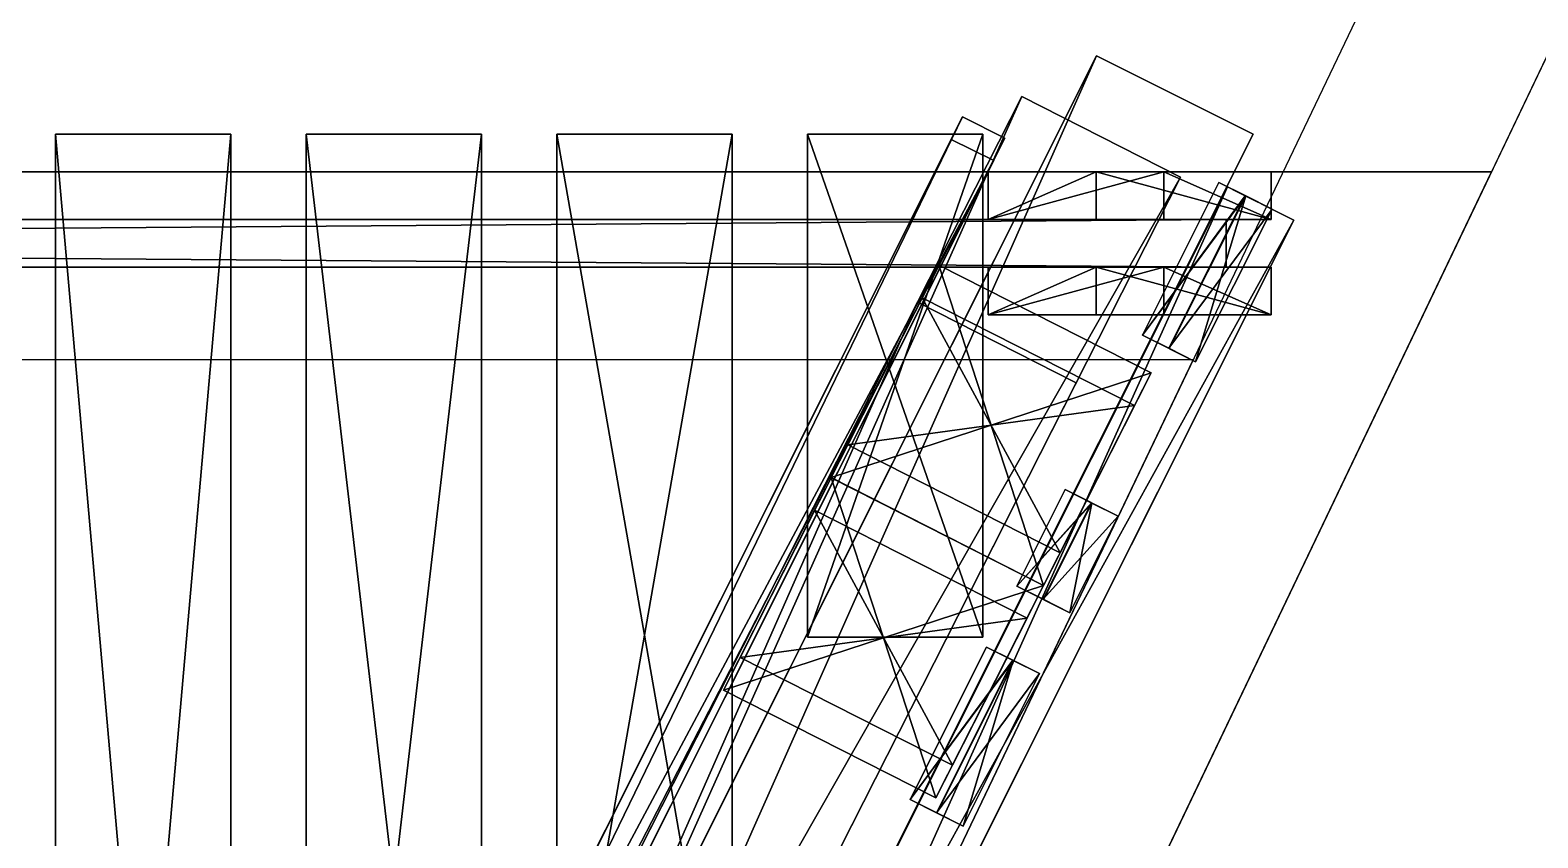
# Model space of a CAD drawing. Extents: x -1989 to 1557, y -2316 to 1157.
# Drawn here: x 357.2 to 477.5, y -1166.9 to -1102.5 of the extents above; entities that cross this region are included whole.
import ezdxf

# ---------------------------------------------------------------- set-up
doc = ezdxf.new("R2010")
doc.units = 0
doc.layers.get('0').update_dxf_attribs({"color": 13, "linetype": 'CONTINUOUS'})
for name, color, linetype in [('HELP', 7, 'CONTINUOUS'), ('RED_DUST_1', 12, 'CONTINUOUS'), ('SITE', 250, 'CONTINUOUS')]:
    doc.layers.add(name, color=color, linetype=linetype)

# ---------------------------------------------------------------- blocks, each defined once
blk = doc.blocks.new('COMPONENT_1')
for p, q in [((0, -12), (0, 258.82)), ((0, 258.82), (14, 258.82)), ((0, -12, 2.7), (0, 258.82, 2.7)), ((0, 258.82), (0, 258.82, 2.7)), ((0, 258.82, 2.7), (14, 258.82, 2.7)), ((14, 258.82), (14, -12)), ((14, 258.82), (14, 258.82, 2.7)), ((14, 258.82, 2.7), (14, -12, 2.7)), ((14, -12), (0, -12)), ((14, -12, 2.7), (0, -12, 2.7)), ((0, -12), (0, -12, 2.7)), ((14, -12), (14, -12, 2.7))]:
    blk.add_line(p, q)
mesh = blk.add_polyface()
corners = [(14, 258.82), (0, -12), (0, 258.82), (14, -12)]
mesh.append_faces([[corners[k] for k in face] for face in [(0, 1, 2), (1, 0, 3)]], dxfattribs={"vtx0": -1})
mesh = blk.add_polyface()
corners = [(0, 258.82, 2.7), (0, -12), (0, -12, 2.7), (0, 258.82)]
mesh.append_faces([[corners[k] for k in face] for face in [(0, 1, 2), (1, 0, 3)]], dxfattribs={"vtx0": -1})
at = {"color": 250}
mesh = blk.add_polyface(dxfattribs=at)
corners = [(14, -12, 2.7), (0, 258.82, 2.7), (0, -12, 2.7), (14, 258.82, 2.7)]
mesh.append_faces([[corners[k] for k in face] for face in [(0, 1, 2), (1, 0, 3)]], dxfattribs={"vtx0": -1, "color": 250})
mesh = blk.add_polyface()
corners = [(0, 258.82, 2.7), (14, 258.82), (0, 258.82), (14, 258.82, 2.7)]
mesh.append_faces([[corners[k] for k in face] for face in [(0, 1, 2), (1, 0, 3)]], dxfattribs={"vtx0": -1})
mesh = blk.add_polyface()
corners = [(14, 258.82), (14, -12, 2.7), (14, -12), (14, 258.82, 2.7)]
mesh.append_faces([[corners[k] for k in face] for face in [(0, 1, 2), (1, 0, 3)]], dxfattribs={"vtx0": -1})
mesh = blk.add_polyface()
corners = [(14, -12, 2.7), (0, -12), (14, -12), (0, -12, 2.7)]
mesh.append_faces([[corners[k] for k in face] for face in [(0, 1, 2), (1, 0, 3)]], dxfattribs={"vtx0": -1})
blk = doc.blocks.new('GROUP_16')
for p, q in [((145.55, 260), (21.2, 0)), ((21.2, 0), (570, 0))]:
    blk.add_line(p, q)
mesh = blk.add_polyface()
corners = [(145.55, 260), (570, 0), (21.2, 0), (570, 260)]
mesh.append_faces([[corners[k] for k in face] for face in [(0, 1, 2), (1, 0, 3)]], dxfattribs={"vtx0": -1})
blk = doc.blocks.new('GROUP_4')
for p, q in [((19, 19, -9), (0, 19, -9)), ((0, 19, -9), (0, 19, 10)), ((19, 19, 10), (0, 19, 10)), ((0, 19, -9), (0, 0, -9)), ((0, 19, 10), (0, 0, 10)), ((19, 19, -9), (19, 19, 10)), ((19, 0, -9), (19, 19, -9)), ((19, 0, 10), (19, 19, 10)), ((0, 16.08, 7.08), (0, 2.92, 7.08)), ((0, 2.92, -6.08), (0, 16.08, -6.08)), ((0, 16.08, -6.08), (0, 16.08, 7.08)), ((19, 16.08, 7.08), (0, 16.08, 7.08)), ((19, 16.08, -6.08), (0, 16.08, -6.08)), ((19, 16.08, -6.08), (19, 16.08, 7.08)), ((19, 16.08, 7.08), (19, 2.92, 7.08)), ((19, 2.92, -6.08), (19, 16.08, -6.08)), ((0, 2.92, 7.08), (0, 2.92, -6.08)), ((19, 2.92, 7.08), (0, 2.92, 7.08)), ((19, 2.92, -6.08), (0, 2.92, -6.08)), ((19, 2.92, 7.08), (19, 2.92, -6.08)), ((0, 0, 10), (19, 0, 10)), ((0, 0, -9), (19, 0, -9)), ((0, 0, -9), (0, 0, 10)), ((19, 0, -9), (19, 0, 10))]:
    blk.add_line(p, q)
mesh = blk.add_polyface()
corners = [(0, 19, 10), (19, 19, -9), (0, 19, -9), (19, 19, 10)]
mesh.append_faces([[corners[k] for k in face] for face in [(0, 1, 2), (1, 0, 3)]], dxfattribs={"vtx0": -1})
mesh = blk.add_polyface()
corners = [(19, 0, 10), (0, 19, 10), (0, 0, 10), (19, 19, 10)]
mesh.append_faces([[corners[k] for k in face] for face in [(0, 1, 2), (1, 0, 3)]], dxfattribs={"vtx0": -1})
mesh = blk.add_polyface()
corners = [(19, 19, -9), (0, 0, -9), (0, 19, -9), (19, 0, -9)]
mesh.append_faces([[corners[k] for k in face] for face in [(0, 1, 2), (1, 0, 3)]], dxfattribs={"vtx0": -1})
mesh = blk.add_polyface()
corners = [(0, 0, 10), (0, 2.92, 7.08), (0, 0, -9), (0, 19, 10), (0, 16.08, 7.08), (0, 16.08, -6.08), (0, 2.92, -6.08), (0, 19, -9)]
mesh.append_faces([[corners[k] for k in face] for face in [(0, 1, 2), (1, 3, 4), (4, 3, 5), (2, 6, 7), (6, 2, 1), (7, 5, 3)]], dxfattribs={"vtx0": -1, "vtx1": -1})
mesh.append_faces([[corners[k] for k in face] for face in [(1, 0, 3), (7, 6, 5)]], dxfattribs={"vtx0": -1, "vtx2": -1})
mesh = blk.add_polyface()
corners = [(19, 0, -9), (19, 2.92, -6.08), (19, 0, 10), (19, 19, -9), (19, 16.08, -6.08), (19, 16.08, 7.08), (19, 2.92, 7.08), (19, 19, 10)]
mesh.append_faces([[corners[k] for k in face] for face in [(0, 1, 2), (1, 3, 4), (4, 3, 5), (2, 6, 7), (6, 2, 1), (7, 5, 3)]], dxfattribs={"vtx0": -1, "vtx1": -1})
mesh.append_faces([[corners[k] for k in face] for face in [(1, 0, 3), (7, 6, 5)]], dxfattribs={"vtx0": -1, "vtx2": -1})
mesh = blk.add_polyface()
corners = [(19, 16.08, 7.08), (0, 2.92, 7.08), (0, 16.08, 7.08), (19, 2.92, 7.08)]
mesh.append_faces([[corners[k] for k in face] for face in [(0, 1, 2), (1, 0, 3)]], dxfattribs={"vtx0": -1})
mesh = blk.add_polyface()
corners = [(19, 2.92, -6.08), (0, 16.08, -6.08), (0, 2.92, -6.08), (19, 16.08, -6.08)]
mesh.append_faces([[corners[k] for k in face] for face in [(0, 1, 2), (1, 0, 3)]], dxfattribs={"vtx0": -1})
mesh = blk.add_polyface()
corners = [(19, 16.08, 7.08), (0, 16.08, -6.08), (19, 16.08, -6.08), (0, 16.08, 7.08)]
mesh.append_faces([[corners[k] for k in face] for face in [(0, 1, 2), (1, 0, 3)]], dxfattribs={"vtx0": -1})
mesh = blk.add_polyface()
corners = [(0, 2.92, 7.08), (19, 2.92, -6.08), (0, 2.92, -6.08), (19, 2.92, 7.08)]
mesh.append_faces([[corners[k] for k in face] for face in [(0, 1, 2), (1, 0, 3)]], dxfattribs={"vtx0": -1})
mesh = blk.add_polyface()
corners = [(19, 0, 10), (0, 0, -9), (19, 0, -9), (0, 0, 10)]
mesh.append_faces([[corners[k] for k in face] for face in [(0, 1, 2), (1, 0, 3)]], dxfattribs={"vtx0": -1})
blk = doc.blocks.new('GROUP_45')
for p, q in [((0, 20.96, 3.8), (0, 276.27, 3.8)), ((0, 20.96), (0, 276.27)), ((14.22, 276.27), (14.22, 20.96)), ((14.22, 276.27, 3.8), (14.22, 20.96, 3.8)), ((0, 20.96), (0, 20.96, 3.8)), ((14.22, 20.96), (0, 20.96)), ((14.22, 20.96, 3.8), (0, 20.96, 3.8)), ((14.22, 20.96), (14.22, 20.96, 3.8))]:
    blk.add_line(p, q)
mesh = blk.add_polyface()
corners = [(0, 20.96, 3.8), (14.22, 276.27, 3.8), (0, 276.27, 3.8), (14.22, 20.96, 3.8)]
mesh.append_faces([[corners[k] for k in face] for face in [(0, 1, 2), (1, 0, 3)]], dxfattribs={"vtx0": -1})
mesh = blk.add_polyface()
corners = [(0, 276.27, 3.8), (0, 20.96), (0, 20.96, 3.8), (0, 276.27)]
mesh.append_faces([[corners[k] for k in face] for face in [(0, 1, 2), (1, 0, 3)]], dxfattribs={"vtx0": -1})
mesh = blk.add_polyface()
corners = [(14.22, 276.27), (0, 20.96), (0, 276.27), (14.22, 20.96)]
mesh.append_faces([[corners[k] for k in face] for face in [(0, 1, 2), (1, 0, 3)]], dxfattribs={"vtx0": -1})
mesh = blk.add_polyface()
corners = [(14.22, 276.27), (14.22, 20.96, 3.8), (14.22, 20.96), (14.22, 276.27, 3.8)]
mesh.append_faces([[corners[k] for k in face] for face in [(0, 1, 2), (1, 0, 3)]], dxfattribs={"vtx0": -1})
mesh = blk.add_polyface()
corners = [(14.22, 20.96, 3.8), (0, 20.96), (14.22, 20.96), (0, 20.96, 3.8)]
mesh.append_faces([[corners[k] for k in face] for face in [(0, 1, 2), (1, 0, 3)]], dxfattribs={"vtx0": -1})
blk = doc.blocks.new('GROUP_40')
for p, q in [((0, 2.94, 3.8), (0, 288.61, 3.8)), ((0, 2.94), (0, 288.61)), ((14.22, 288.61), (14.22, 2.94)), ((14.22, 288.61, 3.8), (14.22, 2.94, 3.8)), ((0, 2.94), (0, 2.94, 3.8)), ((14.22, 2.94), (0, 2.94)), ((14.22, 2.94, 3.8), (0, 2.94, 3.8)), ((14.22, 2.94), (14.22, 2.94, 3.8))]:
    blk.add_line(p, q)
mesh = blk.add_polyface()
corners = [(14.22, 2.94, 3.8), (0, 288.61, 3.8), (0, 2.94, 3.8), (14.22, 288.61, 3.8)]
mesh.append_faces([[corners[k] for k in face] for face in [(0, 1, 2), (1, 0, 3)]], dxfattribs={"vtx0": -1})
mesh = blk.add_polyface()
corners = [(0, 288.61, 3.8), (0, 2.94), (0, 2.94, 3.8), (0, 288.61)]
mesh.append_faces([[corners[k] for k in face] for face in [(0, 1, 2), (1, 0, 3)]], dxfattribs={"vtx0": -1})
mesh = blk.add_polyface()
corners = [(14.22, 288.61), (0, 2.94), (0, 288.61), (14.22, 2.94)]
mesh.append_faces([[corners[k] for k in face] for face in [(0, 1, 2), (1, 0, 3)]], dxfattribs={"vtx0": -1})
mesh = blk.add_polyface()
corners = [(14.22, 288.61), (14.22, 2.94, 3.8), (14.22, 2.94), (14.22, 288.61, 3.8)]
mesh.append_faces([[corners[k] for k in face] for face in [(0, 1, 2), (1, 0, 3)]], dxfattribs={"vtx0": -1})
mesh = blk.add_polyface()
corners = [(14.22, 2.94, 3.8), (0, 2.94), (14.22, 2.94), (0, 2.94, 3.8)]
mesh.append_faces([[corners[k] for k in face] for face in [(0, 1, 2), (1, 0, 3)]], dxfattribs={"vtx0": -1})
blk = doc.blocks.new('GROUP_1')
at = {"layer": 'RED_DUST_1', "color": 7}
for points in [[(614.67, 1202.5, 0), (65.87, 1202.5, 0), (65.87, 942.5, 0), (490.32, 942.5, 0), (614.67, 1202.5, 0)], [(590.87, 1187.5, 0), (80.87, 1187.5, 0), (80.87, 957.5, 0), (480.87, 957.5, 0), (590.87, 1187.5, 0)]]:
    blk.add_polyline3d(points, close=True, dxfattribs=at)
at = {"layer": 'SITE', "color": 7}
for points in [[(1683.97, 3473.09, 0), (36.01, 27.35, 0)], [(1697.51, 3466.62, 0), (49.55, 20.88, 0)]]:
    blk.add_polyline3d(points, dxfattribs=at)
blk = doc.blocks.new('GROUP_36')
for p, q in [((13.79, 3.8, 354.53), (0, 3.8, 352.1)), ((0, 0, 352.1), (0, 3.8, 352.1)), ((0, 3.8, 352.1), (62.08, 3.8)), ((76.3, 3.8), (13.79, 3.8, 354.53)), ((13.79, 0, 354.53), (13.79, 3.8, 354.53)), ((62.08, 0), (62.08, 3.8)), ((62.08, 3.8), (76.3, 3.8)), ((76.3, 0), (76.3, 3.8)), ((0, 0, 352.1), (62.08, 0)), ((13.79, 0, 354.53), (0, 0, 352.1)), ((76.3, 0), (13.79, 0, 354.53)), ((62.08, 0), (76.3, 0))]:
    blk.add_line(p, q)
mesh = blk.add_polyface()
corners = [(0, 3.8, 352.1), (62.08, 0), (0, 0, 352.1), (62.08, 3.8)]
mesh.append_faces([[corners[k] for k in face] for face in [(0, 1, 2), (1, 0, 3)]], dxfattribs={"vtx0": -1})
mesh = blk.add_polyface()
corners = [(13.79, 0, 354.53), (0, 3.8, 352.1), (0, 0, 352.1), (13.79, 3.8, 354.53)]
mesh.append_faces([[corners[k] for k in face] for face in [(0, 1, 2), (1, 0, 3)]], dxfattribs={"vtx0": -1})
mesh = blk.add_polyface()
corners = [(0, 3.8, 352.1), (76.3, 3.8), (62.08, 3.8), (13.79, 3.8, 354.53)]
mesh.append_faces([[corners[k] for k in face] for face in [(0, 1, 2), (1, 0, 3)]], dxfattribs={"vtx0": -1})
mesh = blk.add_polyface()
corners = [(76.3, 3.8), (13.79, 0, 354.53), (76.3, 0), (13.79, 3.8, 354.53)]
mesh.append_faces([[corners[k] for k in face] for face in [(0, 1, 2), (1, 0, 3)]], dxfattribs={"vtx0": -1})
mesh = blk.add_polyface()
corners = [(76.3, 3.8), (62.08, 0), (62.08, 3.8), (76.3, 0)]
mesh.append_faces([[corners[k] for k in face] for face in [(0, 1, 2), (1, 0, 3)]], dxfattribs={"vtx0": -1})
mesh = blk.add_polyface()
corners = [(76.3, 0), (0, 0, 352.1), (62.08, 0), (13.79, 0, 354.53)]
mesh.append_faces([[corners[k] for k in face] for face in [(0, 1, 2), (1, 0, 3)]], dxfattribs={"vtx0": -1})
blk = doc.blocks.new('GROUP_33')
for p, q in [((13.79, 3.8, 354.53), (0, 3.8, 352.1)), ((0, 0, 352.1), (0, 3.8, 352.1)), ((0, 3.8, 352.1), (62.08, 3.8)), ((76.3, 3.8), (13.79, 3.8, 354.53)), ((13.79, 0, 354.53), (13.79, 3.8, 354.53)), ((62.08, 0), (62.08, 3.8)), ((62.08, 3.8), (76.3, 3.8)), ((76.3, 0), (76.3, 3.8)), ((0, 0, 352.1), (62.08, 0)), ((13.79, 0, 354.53), (0, 0, 352.1)), ((76.3, 0), (13.79, 0, 354.53)), ((62.08, 0), (76.3, 0))]:
    blk.add_line(p, q)
mesh = blk.add_polyface()
corners = [(0, 3.8, 352.1), (62.08, 0), (0, 0, 352.1), (62.08, 3.8)]
mesh.append_faces([[corners[k] for k in face] for face in [(0, 1, 2), (1, 0, 3)]], dxfattribs={"vtx0": -1})
mesh = blk.add_polyface()
corners = [(13.79, 0, 354.53), (0, 3.8, 352.1), (0, 0, 352.1), (13.79, 3.8, 354.53)]
mesh.append_faces([[corners[k] for k in face] for face in [(0, 1, 2), (1, 0, 3)]], dxfattribs={"vtx0": -1})
mesh = blk.add_polyface()
corners = [(0, 3.8, 352.1), (76.3, 3.8), (62.08, 3.8), (13.79, 3.8, 354.53)]
mesh.append_faces([[corners[k] for k in face] for face in [(0, 1, 2), (1, 0, 3)]], dxfattribs={"vtx0": -1})
mesh = blk.add_polyface()
corners = [(76.3, 3.8), (13.79, 0, 354.53), (76.3, 0), (13.79, 3.8, 354.53)]
mesh.append_faces([[corners[k] for k in face] for face in [(0, 1, 2), (1, 0, 3)]], dxfattribs={"vtx0": -1})
mesh = blk.add_polyface()
corners = [(76.3, 3.8), (62.08, 0), (62.08, 3.8), (76.3, 0)]
mesh.append_faces([[corners[k] for k in face] for face in [(0, 1, 2), (1, 0, 3)]], dxfattribs={"vtx0": -1})
mesh = blk.add_polyface()
corners = [(76.3, 0), (0, 0, 352.1), (62.08, 0), (13.79, 0, 354.53)]
mesh.append_faces([[corners[k] for k in face] for face in [(0, 1, 2), (1, 0, 3)]], dxfattribs={"vtx0": -1})
blk = doc.blocks.new('GROUP_11')
for p, q in [((21.48, 0, 10.55), (21.48, 3.8, 10.55)), ((21.48, 0, -3.5), (21.48, 3.8, -3.5)), ((21.48, 3.8, -3.5), (316.78, 3.8, -3.5)), ((21.48, 3.8, 10.55), (21.48, 3.8, -3.5)), ((316.78, 3.8, 10.55), (21.48, 3.8, 10.55)), ((21.48, 0, -3.5), (316.78, 0, -3.5)), ((316.78, 0, 10.55), (21.48, 0, 10.55)), ((21.48, 0, 10.55), (21.48, 0, -3.5))]:
    blk.add_line(p, q)
mesh = blk.add_polyface()
corners = [(316.78, 3.8, -3.5), (21.48, 0, -3.5), (21.48, 3.8, -3.5), (316.78, 0, -3.5)]
mesh.append_faces([[corners[k] for k in face] for face in [(0, 1, 2), (1, 0, 3)]], dxfattribs={"vtx0": -1})
mesh = blk.add_polyface()
corners = [(21.48, 3.8, 10.55), (316.78, 3.8, -3.5), (21.48, 3.8, -3.5), (316.78, 3.8, 10.55)]
mesh.append_faces([[corners[k] for k in face] for face in [(0, 1, 2), (1, 0, 3)]], dxfattribs={"vtx0": -1})
mesh = blk.add_polyface()
corners = [(316.78, 0, 10.55), (21.48, 3.8, 10.55), (21.48, 0, 10.55), (316.78, 3.8, 10.55)]
mesh.append_faces([[corners[k] for k in face] for face in [(0, 1, 2), (1, 0, 3)]], dxfattribs={"vtx0": -1})
mesh = blk.add_polyface()
corners = [(21.48, 3.8, 10.55), (21.48, 0, -3.5), (21.48, 0, 10.55), (21.48, 3.8, -3.5)]
mesh.append_faces([[corners[k] for k in face] for face in [(0, 1, 2), (1, 0, 3)]], dxfattribs={"vtx0": -1})
mesh = blk.add_polyface()
corners = [(316.78, 0, 10.55), (21.48, 0, -3.5), (316.78, 0, -3.5), (21.48, 0, 10.55)]
mesh.append_faces([[corners[k] for k in face] for face in [(0, 1, 2), (1, 0, 3)]], dxfattribs={"vtx0": -1})
blk = doc.blocks.new('GROUP_25')
for p, q in [((21.48, 0, 10.55), (21.48, 3.8, 10.55)), ((21.48, 0, -3.5), (21.48, 3.8, -3.5)), ((21.48, 3.8, -3.5), (316.78, 3.8, -3.5)), ((21.48, 3.8, 10.55), (21.48, 3.8, -3.5)), ((316.78, 3.8, 10.55), (21.48, 3.8, 10.55)), ((21.48, 0, -3.5), (316.78, 0, -3.5)), ((316.78, 0, 10.55), (21.48, 0, 10.55)), ((21.48, 0, 10.55), (21.48, 0, -3.5))]:
    blk.add_line(p, q)
mesh = blk.add_polyface()
corners = [(21.48, 3.8, -3.5), (316.78, 0, -3.5), (21.48, 0, -3.5), (316.78, 3.8, -3.5)]
mesh.append_faces([[corners[k] for k in face] for face in [(0, 1, 2), (1, 0, 3)]], dxfattribs={"vtx0": -1})
mesh = blk.add_polyface()
corners = [(21.48, 3.8, 10.55), (316.78, 3.8, -3.5), (21.48, 3.8, -3.5), (316.78, 3.8, 10.55)]
mesh.append_faces([[corners[k] for k in face] for face in [(0, 1, 2), (1, 0, 3)]], dxfattribs={"vtx0": -1})
mesh = blk.add_polyface()
corners = [(316.78, 0, 10.55), (21.48, 3.8, 10.55), (21.48, 0, 10.55), (316.78, 3.8, 10.55)]
mesh.append_faces([[corners[k] for k in face] for face in [(0, 1, 2), (1, 0, 3)]], dxfattribs={"vtx0": -1})
mesh = blk.add_polyface()
corners = [(21.48, 3.8, 10.55), (21.48, 0, -3.5), (21.48, 0, 10.55), (21.48, 3.8, -3.5)]
mesh.append_faces([[corners[k] for k in face] for face in [(0, 1, 2), (1, 0, 3)]], dxfattribs={"vtx0": -1})
mesh = blk.add_polyface()
corners = [(316.78, 0, 10.55), (21.48, 0, -3.5), (316.78, 0, -3.5), (21.48, 0, 10.55)]
mesh.append_faces([[corners[k] for k in face] for face in [(0, 1, 2), (1, 0, 3)]], dxfattribs={"vtx0": -1})
blk = doc.blocks.new('GROUP_34')
for p, q in [((-239.84, 3.8, -3.5), (269.31, 3.8, -3.5)), ((269.31, 3.8, 10.55), (-239.84, 3.8, 10.55)), ((269.31, 0, -3.5), (269.31, 3.8, -3.5)), ((269.31, 3.8, -3.5), (269.31, 3.8, 10.55)), ((269.31, 0, 10.55), (269.31, 3.8, 10.55)), ((-239.84, 0, -3.5), (269.31, 0, -3.5)), ((269.31, 0, 10.55), (-239.84, 0, 10.55)), ((269.31, 0, -3.5), (269.31, 0, 10.55))]:
    blk.add_line(p, q)
mesh = blk.add_polyface()
corners = [(269.31, 3.8, -3.5), (-239.84, 0, -3.5), (-239.84, 3.8, -3.5), (269.31, 0, -3.5)]
mesh.append_faces([[corners[k] for k in face] for face in [(0, 1, 2), (1, 0, 3)]], dxfattribs={"vtx0": -1})
mesh = blk.add_polyface()
corners = [(-239.84, 3.8, 10.55), (269.31, 3.8, -3.5), (-239.84, 3.8, -3.5), (269.31, 3.8, 10.55)]
mesh.append_faces([[corners[k] for k in face] for face in [(0, 1, 2), (1, 0, 3)]], dxfattribs={"vtx0": -1})
mesh = blk.add_polyface()
corners = [(269.31, 0, 10.55), (-239.84, 3.8, 10.55), (-239.84, 0, 10.55), (269.31, 3.8, 10.55)]
mesh.append_faces([[corners[k] for k in face] for face in [(0, 1, 2), (1, 0, 3)]], dxfattribs={"vtx0": -1})
mesh = blk.add_polyface()
corners = [(269.31, 3.8, -3.5), (269.31, 0, 10.55), (269.31, 0, -3.5), (269.31, 3.8, 10.55)]
mesh.append_faces([[corners[k] for k in face] for face in [(0, 1, 2), (1, 0, 3)]], dxfattribs={"vtx0": -1})
mesh = blk.add_polyface()
corners = [(269.31, 0, 10.55), (-239.84, 0, -3.5), (269.31, 0, -3.5), (-239.84, 0, 10.55)]
mesh.append_faces([[corners[k] for k in face] for face in [(0, 1, 2), (1, 0, 3)]], dxfattribs={"vtx0": -1})
blk = doc.blocks.new('GROUP_5')
for p, q in [((23.46, 0, 10.55), (23.46, 3.8, 10.55)), ((23.46, 0, 3.5), (23.46, 3.8, 3.5)), ((23.46, 3.8, 3.5), (166.04, 3.8, 3.5)), ((23.46, 3.8, 10.55), (23.46, 3.8, 3.5)), ((166.04, 3.8, 10.55), (23.46, 3.8, 10.55)), ((23.46, 0, 3.5), (166.04, 0, 3.5)), ((166.04, 0, 10.55), (23.46, 0, 10.55)), ((23.46, 0, 10.55), (23.46, 0, 3.5))]:
    blk.add_line(p, q)
mesh = blk.add_polyface()
corners = [(166.04, 3.8, 3.5), (23.46, 0, 3.5), (23.46, 3.8, 3.5), (166.04, 0, 3.5)]
mesh.append_faces([[corners[k] for k in face] for face in [(0, 1, 2), (1, 0, 3)]], dxfattribs={"vtx0": -1})
mesh = blk.add_polyface()
corners = [(23.46, 3.8, 10.55), (166.04, 3.8, 3.5), (23.46, 3.8, 3.5), (166.04, 3.8, 10.55)]
mesh.append_faces([[corners[k] for k in face] for face in [(0, 1, 2), (1, 0, 3)]], dxfattribs={"vtx0": -1})
mesh = blk.add_polyface()
corners = [(23.46, 0, 10.55), (166.04, 3.8, 10.55), (23.46, 3.8, 10.55), (166.04, 0, 10.55)]
mesh.append_faces([[corners[k] for k in face] for face in [(0, 1, 2), (1, 0, 3)]], dxfattribs={"vtx0": -1})
mesh = blk.add_polyface()
corners = [(23.46, 3.8, 10.55), (23.46, 0, 3.5), (23.46, 0, 10.55), (23.46, 3.8, 3.5)]
mesh.append_faces([[corners[k] for k in face] for face in [(0, 1, 2), (1, 0, 3)]], dxfattribs={"vtx0": -1})
mesh = blk.add_polyface()
corners = [(166.04, 0, 10.55), (23.46, 0, 3.5), (166.04, 0, 3.5), (23.46, 0, 10.55)]
mesh.append_faces([[corners[k] for k in face] for face in [(0, 1, 2), (1, 0, 3)]], dxfattribs={"vtx0": -1})
blk = doc.blocks.new('GROUP_12')
at = {"color": 31}
for p, q in [((-0.53, 5.2, 2.7), (138.19, 282.29, 2.7)), ((-0.53, 5.2), (138.19, 282.29)), ((138.19, 282.29), (150.7, 276.02)), ((138.19, 282.29), (138.19, 282.29, 2.7)), ((138.19, 282.29, 2.7), (150.7, 276.02, 2.7)), ((150.7, 276.02, 2.7), (15.12, 5.2, 2.7)), ((150.7, 276.02), (15.12, 5.2)), ((150.7, 276.02), (150.7, 276.02, 2.7))]:
    blk.add_line(p, q, dxfattribs=at)
at = {"color": 250}
mesh = blk.add_polyface(dxfattribs=at)
corners = [(15.12, 5.2, 2.7), (138.19, 282.29, 2.7), (-0.53, 5.2, 2.7), (150.7, 276.02, 2.7)]
mesh.append_faces([[corners[k] for k in face] for face in [(0, 1, 2), (1, 0, 3)]], dxfattribs={"vtx0": -1, "color": 250})
at = {"color": 31}
mesh = blk.add_polyface(dxfattribs=at)
corners = [(138.19, 282.29, 2.7), (-0.53, 5.2), (-0.53, 5.2, 2.7), (138.19, 282.29)]
mesh.append_faces([[corners[k] for k in face] for face in [(0, 1, 2), (1, 0, 3)]], dxfattribs={"vtx0": -1, "color": 31})
mesh = blk.add_polyface(dxfattribs=at)
corners = [(138.19, 282.29), (15.12, 5.2), (-0.53, 5.2), (150.7, 276.02)]
mesh.append_faces([[corners[k] for k in face] for face in [(0, 1, 2), (1, 0, 3)]], dxfattribs={"vtx0": -1, "color": 31})
mesh = blk.add_polyface(dxfattribs=at)
corners = [(138.19, 282.29, 2.7), (150.7, 276.02), (138.19, 282.29), (150.7, 276.02, 2.7)]
mesh.append_faces([[corners[k] for k in face] for face in [(0, 1, 2), (1, 0, 3)]], dxfattribs={"vtx0": -1, "color": 31})
mesh = blk.add_polyface(dxfattribs=at)
corners = [(150.7, 276.02), (15.12, 5.2, 2.7), (15.12, 5.2), (150.7, 276.02, 2.7)]
mesh.append_faces([[corners[k] for k in face] for face in [(0, 1, 2), (1, 0, 3)]], dxfattribs={"vtx0": -1, "color": 31})
blk = doc.blocks.new('GROUP_10')
for p, q in [((0, 0, 3.8), (0, 225.93, 3.8)), ((0, 0), (0, 225.93)), ((9.43, 225.93), (9.43, 0)), ((9.43, 225.93, 3.8), (9.43, 0, 3.8)), ((0, 0), (0, 0, 3.8)), ((9.43, 0), (0, 0)), ((9.43, 0, 3.8), (0, 0, 3.8)), ((9.43, 0), (9.43, 0, 3.8))]:
    blk.add_line(p, q)
mesh = blk.add_polyface()
corners = [(9.43, 0, 3.8), (0, 225.93, 3.8), (0, 0, 3.8), (9.43, 225.93, 3.8)]
mesh.append_faces([[corners[k] for k in face] for face in [(0, 1, 2), (1, 0, 3)]], dxfattribs={"vtx0": -1})
mesh = blk.add_polyface()
corners = [(0, 225.93, 3.8), (0, 0), (0, 0, 3.8), (0, 225.93)]
mesh.append_faces([[corners[k] for k in face] for face in [(0, 1, 2), (1, 0, 3)]], dxfattribs={"vtx0": -1})
mesh = blk.add_polyface()
corners = [(9.43, 225.93), (0, 0), (0, 225.93), (9.43, 0)]
mesh.append_faces([[corners[k] for k in face] for face in [(0, 1, 2), (1, 0, 3)]], dxfattribs={"vtx0": -1})
mesh = blk.add_polyface()
corners = [(9.43, 225.93), (9.43, 0, 3.8), (9.43, 0), (9.43, 225.93, 3.8)]
mesh.append_faces([[corners[k] for k in face] for face in [(0, 1, 2), (1, 0, 3)]], dxfattribs={"vtx0": -1})
mesh = blk.add_polyface()
corners = [(9.43, 0), (0, 0, 3.8), (0, 0), (9.43, 0, 3.8)]
mesh.append_faces([[corners[k] for k in face] for face in [(0, 1, 2), (1, 0, 3)]], dxfattribs={"vtx0": -1})
blk = doc.blocks.new('GROUP_56')
for p, q in [((0, 13.61, 114.43), (0, 0, 114.43)), ((20.18, 13.61), (0, 13.61, 114.43)), ((2.07, 13.61, 114.8), (0, 13.61, 114.43)), ((2.07, 13.61, 114.8), (2.07, 0, 114.8)), ((22.25, 13.61, 0.36), (2.07, 13.61, 114.8)), ((20.18, 0), (20.18, 13.61)), ((22.25, 13.61, 0.36), (20.18, 13.61)), ((22.25, 0, 0.36), (22.25, 13.61, 0.36)), ((0, 0, 114.43), (20.18, 0)), ((2.07, 0, 114.8), (0, 0, 114.43)), ((2.07, 0, 114.8), (22.25, 0, 0.36)), ((22.25, 0, 0.36), (20.18, 0))]:
    blk.add_line(p, q)
mesh = blk.add_polyface()
corners = [(0, 0, 114.43), (20.18, 13.61), (20.18, 0), (0, 13.61, 114.43)]
mesh.append_faces([[corners[k] for k in face] for face in [(0, 1, 2), (1, 0, 3)]], dxfattribs={"vtx0": -1})
mesh = blk.add_polyface()
corners = [(2.07, 0, 114.8), (0, 13.61, 114.43), (0, 0, 114.43), (2.07, 13.61, 114.8)]
mesh.append_faces([[corners[k] for k in face] for face in [(0, 1, 2), (1, 0, 3)]], dxfattribs={"vtx0": -1})
mesh = blk.add_polyface()
corners = [(0, 13.61, 114.43), (22.25, 13.61, 0.36), (20.18, 13.61), (2.07, 13.61, 114.8)]
mesh.append_faces([[corners[k] for k in face] for face in [(0, 1, 2), (1, 0, 3)]], dxfattribs={"vtx0": -1})
mesh = blk.add_polyface()
corners = [(22.25, 13.61, 0.36), (2.07, 0, 114.8), (22.25, 0, 0.36), (2.07, 13.61, 114.8)]
mesh.append_faces([[corners[k] for k in face] for face in [(0, 1, 2), (1, 0, 3)]], dxfattribs={"vtx0": -1})
mesh = blk.add_polyface()
corners = [(22.25, 13.61, 0.36), (20.18, 0), (20.18, 13.61), (22.25, 0, 0.36)]
mesh.append_faces([[corners[k] for k in face] for face in [(0, 1, 2), (1, 0, 3)]], dxfattribs={"vtx0": -1})
mesh = blk.add_polyface()
corners = [(22.25, 0, 0.36), (0, 0, 114.43), (20.18, 0), (2.07, 0, 114.8)]
mesh.append_faces([[corners[k] for k in face] for face in [(0, 1, 2), (1, 0, 3)]], dxfattribs={"vtx0": -1})
blk = doc.blocks.new('GROUP_14')
for p, q in [((0, 13.61, 114.43), (0, 5, 114.43)), ((20.18, 13.61), (0, 13.61, 114.43)), ((2.07, 13.61, 114.8), (0, 13.61, 114.43)), ((2.07, 13.61, 114.8), (2.07, 5, 114.8)), ((22.25, 13.61, 0.36), (2.07, 13.61, 114.8)), ((20.18, 5), (20.18, 13.61)), ((22.25, 13.61, 0.36), (20.18, 13.61)), ((22.25, 5, 0.36), (22.25, 13.61, 0.36)), ((0, 5, 114.43), (20.18, 5)), ((2.07, 5, 114.8), (0, 5, 114.43)), ((2.07, 5, 114.8), (22.25, 5, 0.36)), ((22.25, 5, 0.36), (20.18, 5))]:
    blk.add_line(p, q)
mesh = blk.add_polyface()
corners = [(0, 5, 114.43), (20.18, 13.61), (20.18, 5), (0, 13.61, 114.43)]
mesh.append_faces([[corners[k] for k in face] for face in [(0, 1, 2), (1, 0, 3)]], dxfattribs={"vtx0": -1})
mesh = blk.add_polyface()
corners = [(2.07, 5, 114.8), (0, 13.61, 114.43), (0, 5, 114.43), (2.07, 13.61, 114.8)]
mesh.append_faces([[corners[k] for k in face] for face in [(0, 1, 2), (1, 0, 3)]], dxfattribs={"vtx0": -1})
mesh = blk.add_polyface()
corners = [(0, 13.61, 114.43), (22.25, 13.61, 0.36), (20.18, 13.61), (2.07, 13.61, 114.8)]
mesh.append_faces([[corners[k] for k in face] for face in [(0, 1, 2), (1, 0, 3)]], dxfattribs={"vtx0": -1})
mesh = blk.add_polyface()
corners = [(22.25, 13.61, 0.36), (2.07, 5, 114.8), (22.25, 5, 0.36), (2.07, 13.61, 114.8)]
mesh.append_faces([[corners[k] for k in face] for face in [(0, 1, 2), (1, 0, 3)]], dxfattribs={"vtx0": -1})
mesh = blk.add_polyface()
corners = [(22.25, 13.61, 0.36), (20.18, 5), (20.18, 13.61), (22.25, 5, 0.36)]
mesh.append_faces([[corners[k] for k in face] for face in [(0, 1, 2), (1, 0, 3)]], dxfattribs={"vtx0": -1})
mesh = blk.add_polyface()
corners = [(22.25, 5, 0.36), (0, 5, 114.43), (20.18, 5), (2.07, 5, 114.8)]
mesh.append_faces([[corners[k] for k in face] for face in [(0, 1, 2), (1, 0, 3)]], dxfattribs={"vtx0": -1})
blk = doc.blocks.new('GROUP_15')
at = {"color": 31, "xscale": 0.6271799220737199, "yscale": 0.5745582248511836}
for p in [(0, 0, 120), (0, 0)]:
    blk.add_blockref('GROUP_10', p, dxfattribs=at)
at = {"color": 250, "extrusion": (0.173648, -2.81947e-19, 0.984808), "rotation": 270}
for name, p in [('GROUP_56', (37, 18.91, 4.08)), ('GROUP_14', (20, 18.91, 4.08)), ('GROUP_56', (0, 18.91, 4.08))]:
    blk.add_blockref(name, p, dxfattribs=at)

msp = doc.modelspace()

# ---------------------------------------------------------------- linework, layer by layer
at = {"layer": 'HELP', "color": 7}
msp.add_polyline3d([(338.67, -1396.34, 0), (349.45, -1373.79, 0), (511.25, -1035.49, 0)], dxfattribs=at)

# ---------------------------------------------------------------- block references
at = {"color": 7}
msp.add_blockref('GROUP_1', (-140.87, -2316.29), dxfattribs=at)
msp.add_blockref('GROUP_12', (304.09, -1386.81, 344.42))
at = {"color": 31, "extrusion": (0, 0, -1), "yscale": 1.02111111111111, "zscale": -1, "rotation": 206.9}
for name, p in [('GROUP_40', (-437.68, -1105.1, -10)), ('GROUP_45', (-437.68, -1105.1, -13.8))]:
    msp.add_blockref(name, p, dxfattribs=at)
at = {"color": 31, "extrusion": (0, 0, -1), "xscale": 1.008403495039375, "zscale": -1}
for name, p, rotation in [('GROUP_11', (-444.68, -1091.74, -319.82), 296.5938380168924), ('GROUP_25', (-444.68, -1091.74, -291.72), 296.5938380168924), ('GROUP_5', (-444.68, -1091.74, -333.82), 296.5938380168924), ('GROUP_34', (-181.07, -1117.59, -333.87), 180)]:
    msp.add_blockref(name, p, dxfattribs=dict(at, rotation=rotation))
at = {"color": 31}
for p, yscale in [((359.22, -1262.97, 344.42), 0.5880000000000001), ((379.22, -1225.29, 344.42), 0.4424), ((399.22, -1187.19, 344.42), 0.2951999999999998), ((419.22, -1149.14, 344.42), 0.1481999999999999)]:
    msp.add_blockref('COMPONENT_1', p, dxfattribs=dict(at, yscale=yscale))
at = {"color": 251, "rotation": 180}
msp.add_blockref('GROUP_16', (495, -1113.79), dxfattribs=at)
at = {"color": 31, "extrusion": (-0.160993, 8.93689e-18, 0.986956), "xscale": 0.997823771630554, "zscale": 0.9274493813020008, "rotation": 270}
for name, p in [('GROUP_33', (1113.79, 505.95, -58.63)), ('GROUP_36', (1121.39, 505.95, -58.63))]:
    msp.add_blockref(name, p, dxfattribs=at)
at = {"yscale": 1.120000000000002, "rotation": 153.4061619831071}
msp.add_blockref('GROUP_15', (458.04, -1117.64, 90.55), dxfattribs=at)
at = {"color": 251, "extrusion": (0, 0, -1), "zscale": -1, "rotation": 206.9}
for p in [(-429.71, -1121.24), (-421.12, -1138.19)]:
    msp.add_blockref('GROUP_4', p, dxfattribs=at)

doc.saveas('drawing.dxf')
